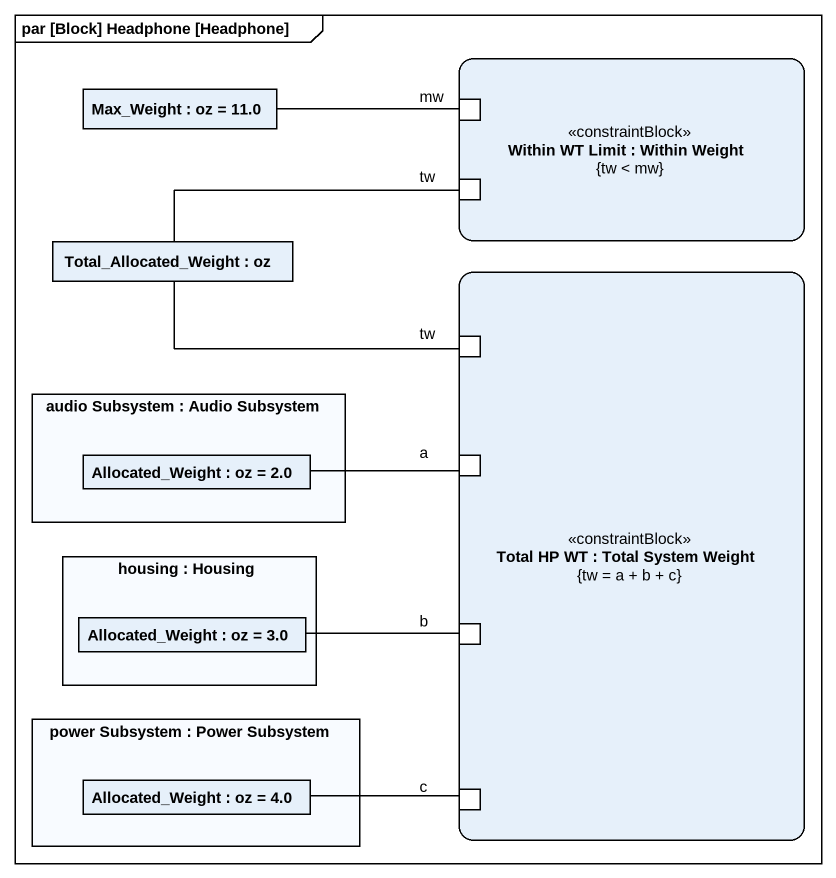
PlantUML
@startuml
mainframe par [Block] Headphone [Headphone]
rectangle "Max_Weight : oz = 11.0" as Max_Weight
rectangle "Within WT Limit : Within Weight\n{tw < mw}" as Within_WT_Limit <<constraintBlock>> {
  port mw
  port tw
}
rectangle "Total_Allocated_Weight : oz" as Total_Allocated_Weight
rectangle "Total HP WT : Total System Weight\n{tw = a + b + c}" as Total_HP_WT <<constraintBlock>> {
  port "tw" as tw_2
  port a
  port b
  port c
}
rectangle "audio Subsystem : Audio Subsystem" as audio_Subsystem {
  rectangle "Allocated_Weight : oz = 2.0" as Allocated_Weight
}
rectangle "housing : Housing" as housing {
  rectangle "Allocated_Weight : oz = 3.0" as Allocated_Weight_2
}
rectangle "power Subsystem : Power Subsystem" as power_Subsystem {
  rectangle "Allocated_Weight : oz = 4.0" as Allocated_Weight_3
}
Max_Weight -right- mw
Total_Allocated_Weight -right- tw
Total_Allocated_Weight -right- tw_2
Allocated_Weight -right- a
Allocated_Weight_2 -right- b
Allocated_Weight_3 -right- c
@enduml
